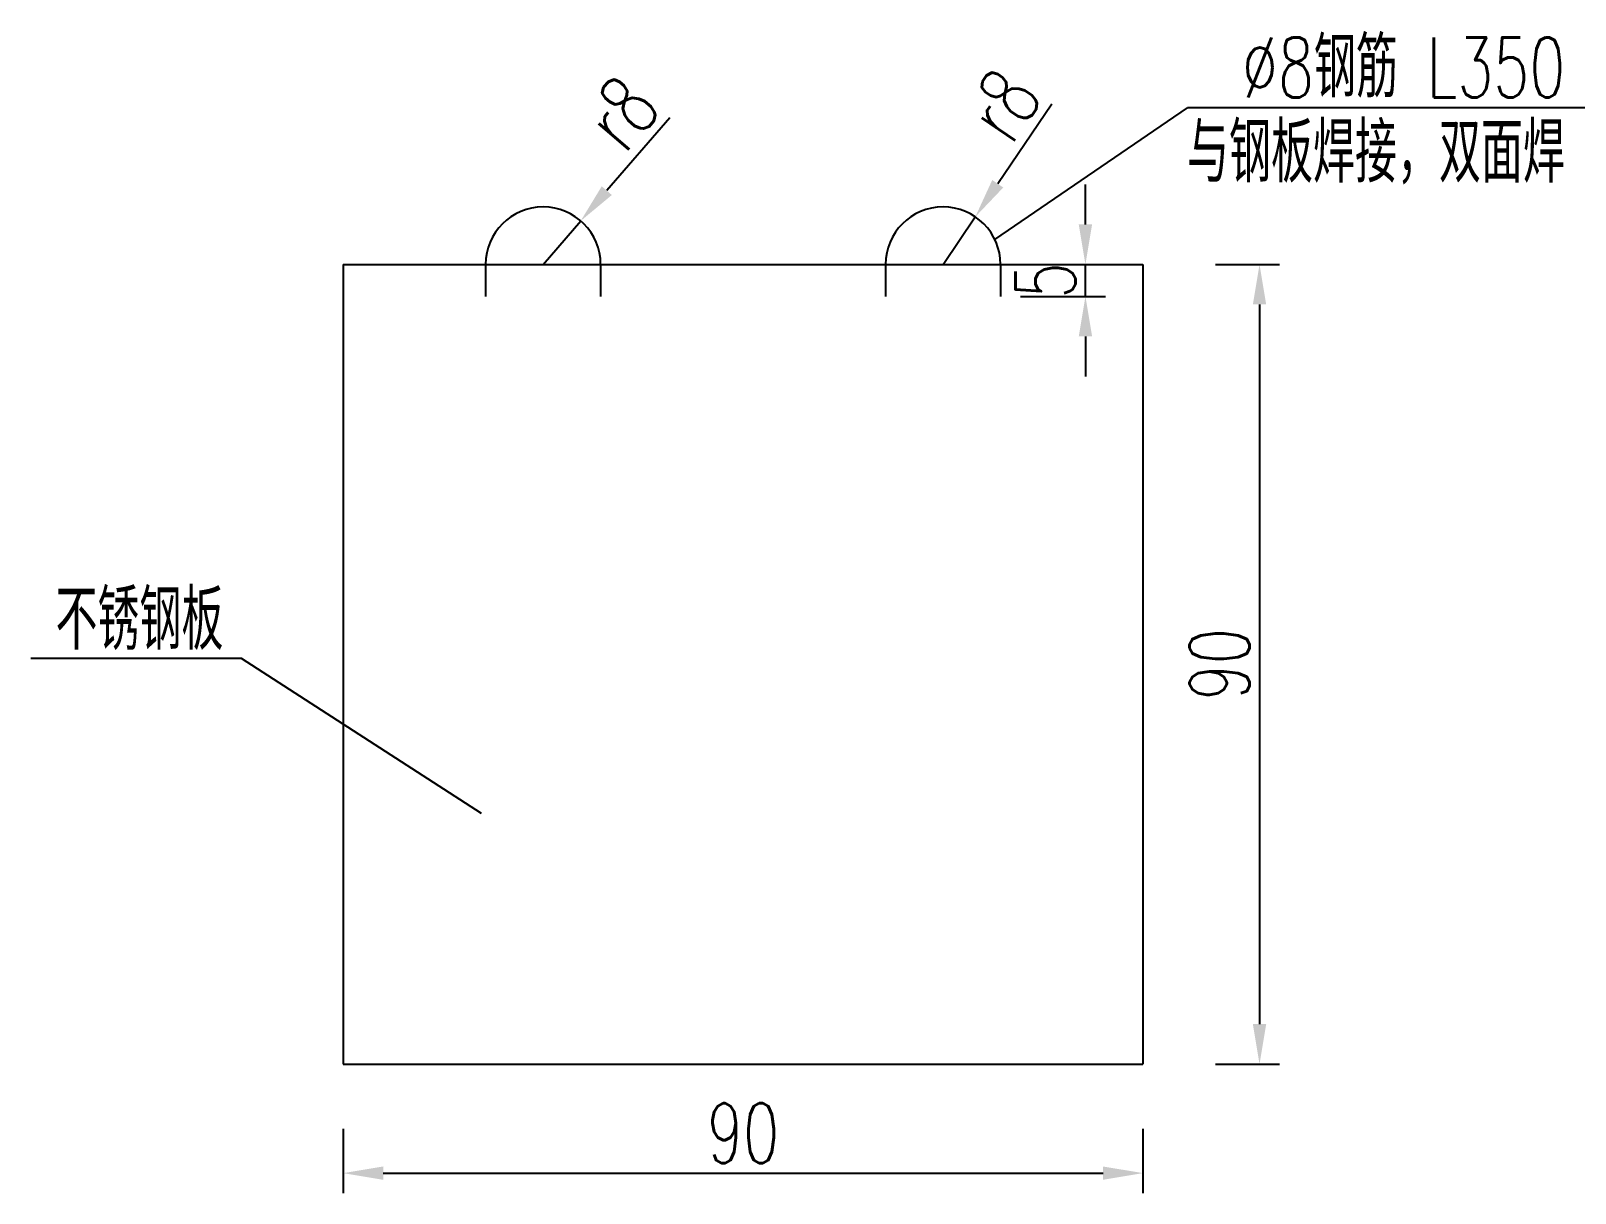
# Model space of a CAD drawing. Extents: x 5781 to 12795, y 1434 to 2653.
# Drawn here: x 8809.1 to 8886.3, y 1949.9 to 2008 of the extents above; entities that cross this region are included whole.
import ezdxf

# ---------------------------------------------------------------- set-up
doc = ezdxf.new("R2010")
doc.units = 0
doc.header["$LTSCALE"] = 5
doc.header["$PDMODE"] = 32
doc.header["$PDSIZE"] = 0.3
doc.layers.get('0').update_dxf_attribs({"linetype": 'CONTINUOUS'})
doc.layers.get('Defpoints').update_dxf_attribs({"linetype": 'CONTINUOUS'})
doc.layers.add('尺寸标注', color=4, linetype='CONTINUOUS')
doc.layers.add('文字字符', color=7, linetype='CONTINUOUS')
doc.styles.get("Standard").update_dxf_attribs({"font": 'simplex1.shx', "width": 0.7, "bigfont": 'hztxt.shx'})
doc.dimstyles.new('比例1：25', dxfattribs={"dimtxt": 3, "dimasz": 2, "dimexe": 1, "dimexo": 1, "dimgap": 0.5, "dimtad": 1, "dimlfac": 2.5, "dimzin": 13, "dimdsep": 46, "dimtxsty": 'Standard', "dimcen": -0.09, "dimclrd": 256, "dimclre": 256, "dimclrt": 7, "dimaunit": 1, "dimadec": 0, "dimazin": 0, "dimtfac": 0.0005, "dimtix": 1, "dimtmove": 2, "dimatfit": 3, "dimfxl": 0, "dimtolj": 1, "dimtzin": 13, "dimarcsym": 0})

# ---------------------------------------------------------------- blocks, each defined once
blk = doc.blocks.new('*D1117')
at = {"layer": 'Defpoints', "color": 0, "ltscale": 0.5}
for p in [(8867.353, 1996.31), (8867.353, 1956.31), (8870.562, 1956.31)]:
    blk.add_point(p, dxfattribs=at)
at = {"layer": '尺寸标注', "lineweight": -2, "ltscale": 0.5}
for p, q in [((8868.353, 1996.31), (8871.562, 1996.31)), ((8870.562, 1994.31), (8870.562, 1958.31)), ((8868.353, 1956.31), (8871.562, 1956.31))]:
    blk.add_line(p, q, dxfattribs=at)
at = {"layer": '尺寸标注', "ltscale": 0.5}
for points in [[(8870.228, 1994.31), (8870.895, 1994.31), (8870.562, 1996.31)], [(8870.228, 1958.31), (8870.895, 1958.31), (8870.562, 1956.31)]]:
    blk.add_solid(points, dxfattribs=at)
at = {"layer": '尺寸标注', "color": 7, "ltscale": 0.5, "insert": (8868.562, 1976.31), "char_height": 3, "attachment_point": 5, "rotation": 90}
blk.add_mtext('\\A1;90', dxfattribs=at)
blk = doc.blocks.new('*D1118')
at = {"layer": 'Defpoints', "color": 0, "ltscale": 0.5}
for p in [(8824.734, 1954.061), (8864.734, 1954.061), (8864.734, 1950.852)]:
    blk.add_point(p, dxfattribs=at)
at = {"layer": '尺寸标注', "lineweight": -2, "ltscale": 0.5}
for p, q in [((8824.734, 1953.061), (8824.734, 1949.852)), ((8864.734, 1953.061), (8864.734, 1949.852)), ((8826.734, 1950.852), (8862.734, 1950.852))]:
    blk.add_line(p, q, dxfattribs=at)
at = {"layer": '尺寸标注', "ltscale": 0.5}
for points in [[(8826.734, 1951.185), (8826.734, 1950.519), (8824.734, 1950.852)], [(8862.734, 1951.185), (8862.734, 1950.519), (8864.734, 1950.852)]]:
    blk.add_solid(points, dxfattribs=at)
at = {"layer": '尺寸标注', "color": 7, "ltscale": 0.5, "insert": (8844.734, 1952.852), "char_height": 3, "attachment_point": 5}
blk.add_mtext('\\A1;90', dxfattribs=at)
blk = doc.blocks.new('*D1119')
at = {"layer": 'Defpoints', "color": 0, "ltscale": 0.5}
for p in [(8836.612, 1998.488), (8834.734, 1996.31)]:
    blk.add_point(p, dxfattribs=at)
at = {"layer": '尺寸标注', "lineweight": -2, "ltscale": 0.5}
for p, q in [((8841.066, 2003.652), (8837.918, 2000.002)), ((8834.734, 1996.31), (8836.612, 1998.488))]:
    blk.add_line(p, q, dxfattribs=at)
at = {"layer": '尺寸标注', "ltscale": 0.5}
blk.add_solid([(8837.666, 2000.22), (8838.171, 1999.784), (8836.612, 1998.488)], dxfattribs=at)
at = {"layer": '尺寸标注', "color": 7, "ltscale": 0.5, "insert": (8838.631, 2003.891), "char_height": 3, "attachment_point": 5, "rotation": 49.22143}
blk.add_mtext('\\A1;r8', dxfattribs=at)
blk = doc.blocks.new('*D1120')
at = {"layer": 'Defpoints', "color": 0, "ltscale": 0.5}
for p in [(8856.347, 1998.691), (8854.734, 1996.31)]:
    blk.add_point(p, dxfattribs=at)
at = {"layer": '尺寸标注', "lineweight": -2, "ltscale": 0.5}
for p, q in [((8860.173, 2004.337), (8857.469, 2000.346)), ((8854.734, 1996.31), (8856.347, 1998.691))]:
    blk.add_line(p, q, dxfattribs=at)
at = {"layer": '尺寸标注', "ltscale": 0.5}
blk.add_solid([(8857.193, 2000.533), (8857.745, 2000.159), (8856.347, 1998.691)], dxfattribs=at)
at = {"layer": '尺寸标注', "color": 7, "ltscale": 0.5, "insert": (8857.726, 2004.291), "char_height": 3, "attachment_point": 5, "rotation": 55.87696}
blk.add_mtext('\\A1;r8', dxfattribs=at)
blk = doc.blocks.new('*D1121')
at = {"layer": 'Defpoints', "color": 0, "ltscale": 0.5}
for p in [(8857.609, 1996.31), (8861.855, 1996.31), (8857.609, 1994.713)]:
    blk.add_point(p, dxfattribs=at)
at = {"layer": '尺寸标注', "lineweight": -2, "ltscale": 0.5}
for p, q in [((8861.855, 1998.31), (8861.855, 2000.31)), ((8858.609, 1996.31), (8862.855, 1996.31)), ((8861.855, 1994.713), (8861.855, 1996.31)), ((8858.609, 1994.713), (8862.855, 1994.713)), ((8861.855, 1992.713), (8861.855, 1990.713))]:
    blk.add_line(p, q, dxfattribs=at)
at = {"layer": '尺寸标注', "ltscale": 0.5}
for points in [[(8861.521, 1998.31), (8862.188, 1998.31), (8861.855, 1996.31)], [(8861.521, 1992.713), (8862.188, 1992.713), (8861.855, 1994.713)]]:
    blk.add_solid(points, dxfattribs=at)
at = {"layer": '尺寸标注', "color": 7, "ltscale": 0.5, "insert": (8859.855, 1995.511), "char_height": 3, "attachment_point": 5, "rotation": 90}
blk.add_mtext('\\A1;5', dxfattribs=at)

msp = doc.modelspace()

# ---------------------------------------------------------------- linework, layer by layer
at = {"color": 3}
for p, q in [((8857.3225, 1997.5622), (8866.9626, 2004.1519)), ((8887.0989, 2004.1519), (8866.9626, 2004.1519)), ((8819.6494, 1976.5989), (8809.1155, 1976.5989)), ((8831.6585, 1968.8459), (8819.6494, 1976.5989))]:
    msp.add_line(p, q, dxfattribs=at)
at = {"color": 1}
for p, q in [((8824.7335, 1996.3099), (8824.7335, 1956.3099)), ((8824.7335, 1996.3099), (8864.7335, 1996.3099)), ((8831.8576, 1996.3099), (8831.8576, 1994.7129)), ((8837.6095, 1996.3099), (8837.6095, 1994.7129)), ((8851.8576, 1996.3099), (8851.8576, 1994.7129)), ((8857.6095, 1996.3099), (8857.6095, 1994.7129)), ((8864.7335, 1996.3099), (8864.7335, 1956.3099)), ((8824.7335, 1956.3099), (8864.7335, 1956.3099))]:
    msp.add_line(p, q, dxfattribs=at)
for centre in [(8834.7335, 1996.3099), (8854.7335, 1996.3099)]:
    msp.add_arc(centre, 2.876, 0, 180, dxfattribs=at)

# ---------------------------------------------------------------- texts
at = {"layer": '文字字符', "color": 7, "width": 0.7}
for s, p in [('%%C8钢筋 L350', (8869.6828, 2004.6691)), ('与钢板焊接，双面焊', (8866.9359, 2000.4079)), ('不锈钢板', (8810.3462, 1977.0299))]:
    msp.add_text(s, height=3, dxfattribs=at).set_placement(p)

# ---------------------------------------------------------------- dimensions: what is measured, and where the dimension line sits
at = {"layer": '尺寸标注', "ltscale": 0.5}
for center, mpoint, picture, middle in [((8834.7335, 1996.3099), (8836.6119, 1998.4877), '*D1119', (8838.6309, 2003.8907)), ((8854.7335, 1996.3099), (8856.3468, 1998.6907), '*D1120', (8857.726, 2004.2913))]:
    dim = msp.add_radius_dim(center=center, mpoint=mpoint, text='r8', dimstyle='比例1：25', dxfattribs=at)
    dim.commit()
    dim.dimension.update_dxf_attribs({"geometry": picture, "text_midpoint": middle})
dim = msp.add_aligned_dim(p1=(8857.6095, 1994.7129), p2=(8857.6095, 1996.3099), distance=-4.245, text='5', dimstyle='比例1：25', dxfattribs=at)
dim.commit()
dim.dimension.update_dxf_attribs({"geometry": '*D1121', "text_midpoint": (8859.8545, 1995.5114)})
dim = msp.add_linear_dim(base=(8870.5615, 1956.3099), p1=(8867.3525, 1996.3099), p2=(8867.3525, 1956.3099), angle=90, text='90', dimstyle='比例1：25', dxfattribs=at)
dim.commit()
dim.dimension.update_dxf_attribs({"geometry": '*D1117', "text_midpoint": (8868.5615, 1976.3099)})
dim = msp.add_linear_dim(base=(8864.7335, 1950.8519), p1=(8824.7335, 1954.0609), p2=(8864.7335, 1954.0609), text='90', dimstyle='比例1：25', dxfattribs=at)
dim.commit()
dim.dimension.update_dxf_attribs({"geometry": '*D1118', "text_midpoint": (8844.7335, 1952.8519)})

doc.saveas('drawing.dxf')
